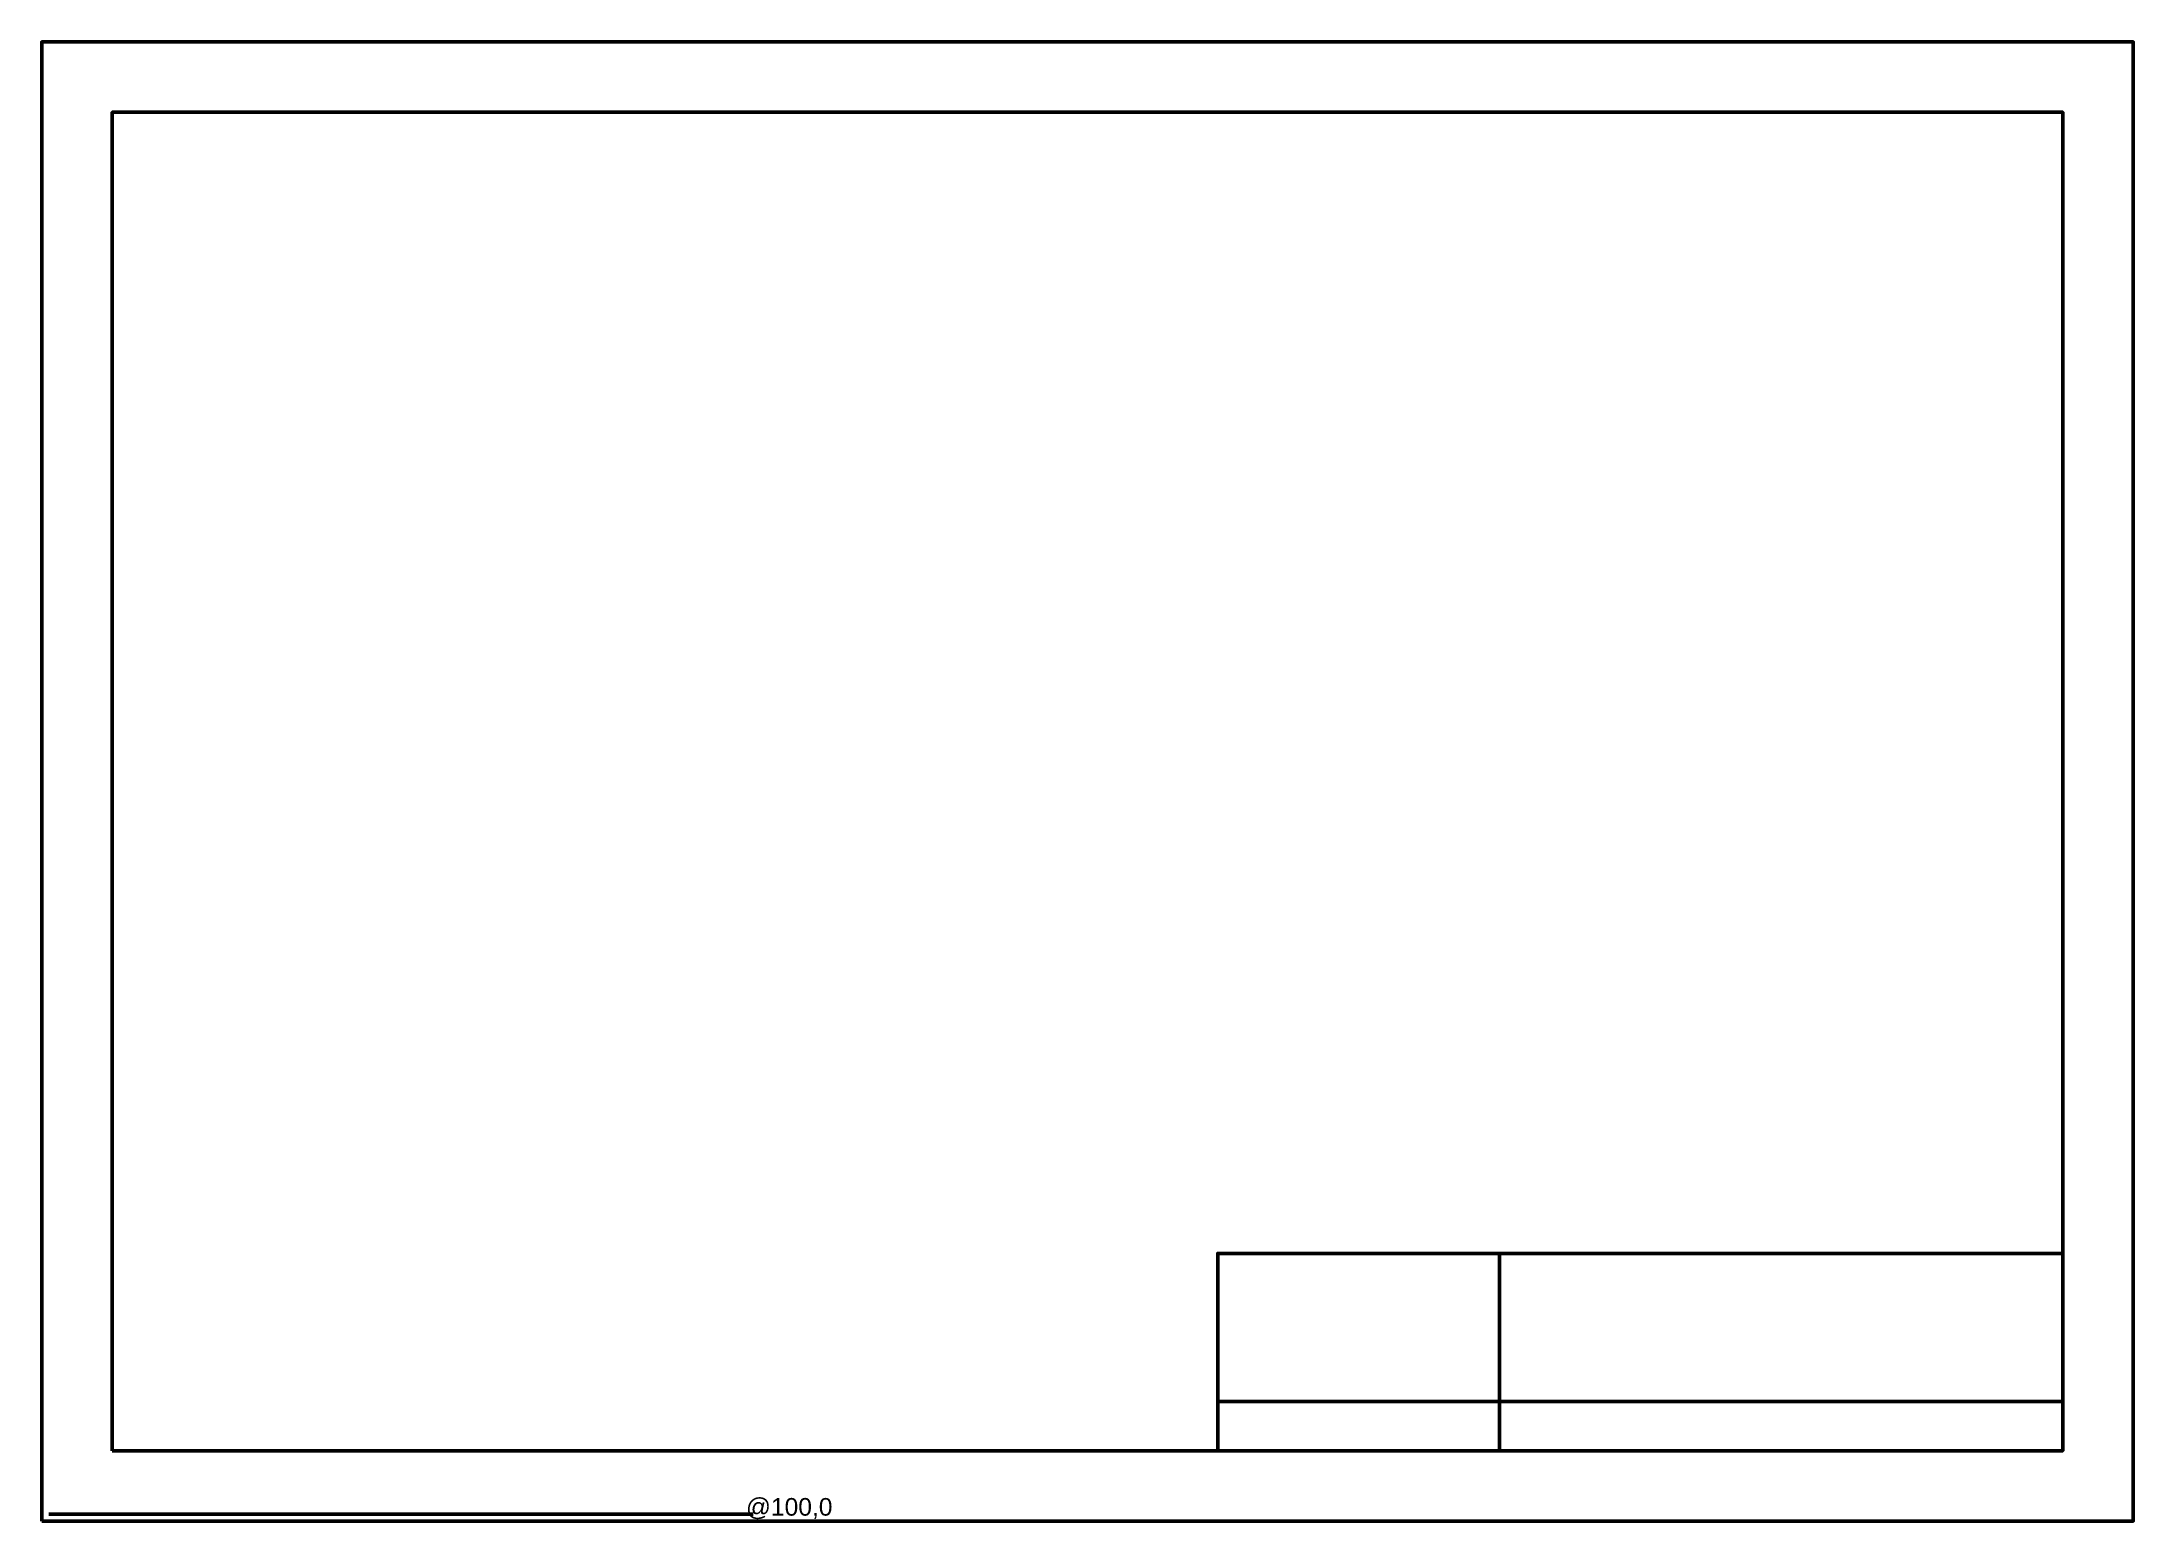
# Model space of a CAD drawing. Header units: millimetres. Extents: x 0 to 297, y 0 to 210.
import ezdxf

# ---------------------------------------------------------------- set-up
doc = ezdxf.new("R2010")
doc.units = ezdxf.units.MM
doc.layers.add('粗实线', color=7, linetype='Continuous', lineweight=50)
doc.styles.get("Standard").update_dxf_attribs({"font": 'arial.ttf'})

msp = doc.modelspace()

# ---------------------------------------------------------------- linework, layer by layer
at = {"layer": '粗实线'}
for p, q in [((207, 10), (207, 38)), ((167, 17), (287, 17)), ((1, 1), (101, 1))]:
    msp.add_line(p, q, dxfattribs=at)
for points in [[(0, 0), (0, 210), (297, 210), (297, 0), (0, 0)], [(10, 10), (10, 200), (287, 200), (287, 10)], [(287, 10), (167, 10), (167, 38), (287, 38)]]:
    msp.add_lwpolyline(points, close=True, dxfattribs=at)

# ---------------------------------------------------------------- texts
at = {"layer": '粗实线', "insert": (100, 3.28), "char_height": 2.5, "width": 12.5252, "attachment_point": 1}
msp.add_mtext('@100,0', dxfattribs=at)

doc.saveas('drawing.dxf')
